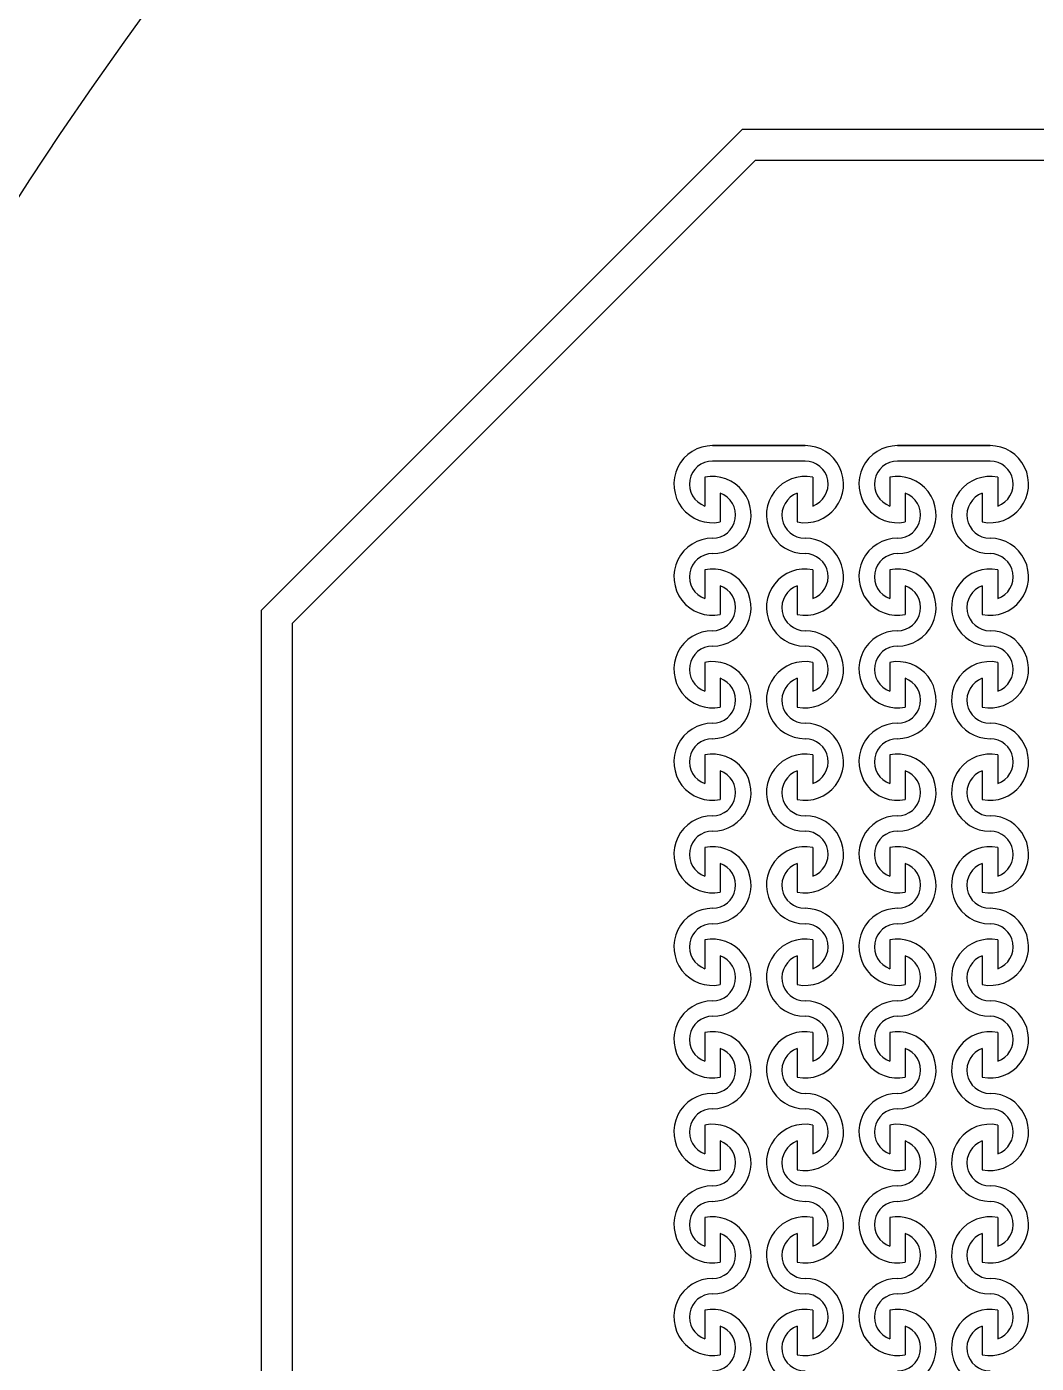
# Model space of a CAD drawing. Header units: millimetres. Extents: x 40661 to 310350, y 5158 to 133158.
# Drawn here: x 103112 to 106386, y 61221 to 65554 of the extents above; entities that cross this region are included whole.
import ezdxf

# ---------------------------------------------------------------- set-up
doc = ezdxf.new("R2010")
doc.units = ezdxf.units.MM
doc.layers.add('Clear', color=150, linetype='Continuous')

msp = doc.modelspace()

# ---------------------------------------------------------------- linework, layer by layer
for radius in [25000, 25000, 15000, 15000]:
    msp.add_circle((115660.5, 56821.1), radius)
at = {"layer": 'Clear'}
for p, q in [((105432.6, 65221.1), (103874.1, 63662.5)), ((105432.6, 65221.1), (103874.1, 63662.5)), ((128482.6, 65221.1), (105432.6, 65221.1)), ((128482.6, 65221.1), (105432.6, 65221.1)), ((105474.1, 65121.1), (103974.1, 63621.1)), ((105474.1, 65121.1), (103974.1, 63621.1)), ((128441.2, 65121.1), (105474.1, 65121.1)), ((128441.2, 65121.1), (105474.1, 65121.1)), ((105636.2, 64196.1), (105336.2, 64196.1)), ((105336.2, 64196.1), (105636.2, 64196.1)), ((105636.2, 64196.1), (105336.2, 64196.1)), ((105336.2, 64196.1), (105636.2, 64196.1)), ((106236.2, 64196.1), (105936.2, 64196.1)), ((105936.2, 64196.1), (106236.2, 64196.1)), ((106236.2, 64196.1), (105936.2, 64196.1)), ((105936.2, 64196.1), (106236.2, 64196.1)), ((105636.2, 64146.1), (105336.2, 64146.1)), ((105636.2, 64146.1), (105336.2, 64146.1)), ((106236.2, 64146.1), (105936.2, 64146.1)), ((106236.2, 64146.1), (105936.2, 64146.1)), ((105311.2, 64093.6), (105311.2, 64000.4)), ((105311.2, 64093.6), (105311.2, 64000.4)), ((105311.2, 64093.6), (105311.2, 64000.4)), ((105311.2, 64093.6), (105311.2, 64000.4)), ((105661.2, 64093.6), (105661.2, 64000.4)), ((105661.2, 64093.6), (105661.2, 64000.4)), ((105661.2, 64093.6), (105661.2, 64000.4)), ((105661.2, 64093.6), (105661.2, 64000.4)), ((105911.2, 64093.6), (105911.2, 64000.4)), ((105911.2, 64093.6), (105911.2, 64000.4)), ((105911.2, 64093.6), (105911.2, 64000.4)), ((105911.2, 64093.6), (105911.2, 64000.4)), ((106261.2, 64093.6), (106261.2, 64000.4)), ((106261.2, 64093.6), (106261.2, 64000.4)), ((106261.2, 64093.6), (106261.2, 64000.4)), ((106261.2, 64093.6), (106261.2, 64000.4)), ((105361.2, 64041.8), (105361.2, 63948.6)), ((105361.2, 64041.8), (105361.2, 63948.6)), ((105361.2, 64041.8), (105361.2, 63948.6)), ((105361.2, 64041.8), (105361.2, 63948.6)), ((105611.2, 64041.8), (105611.2, 63948.6)), ((105611.2, 64041.8), (105611.2, 63948.6)), ((105611.2, 64041.8), (105611.2, 63948.6)), ((105611.2, 64041.8), (105611.2, 63948.6)), ((105961.2, 64041.8), (105961.2, 63948.6)), ((105961.2, 64041.8), (105961.2, 63948.6)), ((105961.2, 64041.8), (105961.2, 63948.6)), ((105961.2, 64041.8), (105961.2, 63948.6)), ((106211.2, 64041.8), (106211.2, 63948.6)), ((106211.2, 64041.8), (106211.2, 63948.6)), ((106211.2, 64041.8), (106211.2, 63948.6)), ((106211.2, 64041.8), (106211.2, 63948.6)), ((105311.2, 63793.6), (105311.2, 63700.4)), ((105311.2, 63793.6), (105311.2, 63700.4)), ((105311.2, 63793.6), (105311.2, 63700.4)), ((105311.2, 63793.6), (105311.2, 63700.4)), ((105661.2, 63793.6), (105661.2, 63700.4)), ((105661.2, 63793.6), (105661.2, 63700.4)), ((105661.2, 63793.6), (105661.2, 63700.4)), ((105661.2, 63793.6), (105661.2, 63700.4)), ((105911.2, 63793.6), (105911.2, 63700.4)), ((105911.2, 63793.6), (105911.2, 63700.4)), ((105911.2, 63793.6), (105911.2, 63700.4)), ((105911.2, 63793.6), (105911.2, 63700.4)), ((106261.2, 63793.6), (106261.2, 63700.4)), ((106261.2, 63793.6), (106261.2, 63700.4)), ((106261.2, 63793.6), (106261.2, 63700.4)), ((106261.2, 63793.6), (106261.2, 63700.4)), ((105361.2, 63741.8), (105361.2, 63648.6)), ((105361.2, 63741.8), (105361.2, 63648.6)), ((105361.2, 63741.8), (105361.2, 63648.6)), ((105361.2, 63741.8), (105361.2, 63648.6)), ((105611.2, 63741.8), (105611.2, 63648.6)), ((105611.2, 63741.8), (105611.2, 63648.6)), ((105611.2, 63741.8), (105611.2, 63648.6)), ((105611.2, 63741.8), (105611.2, 63648.6)), ((105961.2, 63741.8), (105961.2, 63648.6)), ((105961.2, 63741.8), (105961.2, 63648.6)), ((105961.2, 63741.8), (105961.2, 63648.6)), ((105961.2, 63741.8), (105961.2, 63648.6)), ((106211.2, 63741.8), (106211.2, 63648.6)), ((106211.2, 63741.8), (106211.2, 63648.6)), ((106211.2, 63741.8), (106211.2, 63648.6)), ((106211.2, 63741.8), (106211.2, 63648.6)), ((103874.1, 57225.4), (103874.1, 63662.5)), ((103874.1, 57225.4), (103874.1, 63662.5)), ((103974.1, 57184), (103974.1, 63621.1)), ((103974.1, 57184), (103974.1, 63621.1)), ((105311.2, 63493.6), (105311.2, 63400.4)), ((105311.2, 63493.6), (105311.2, 63400.4)), ((105311.2, 63493.6), (105311.2, 63400.4)), ((105311.2, 63493.6), (105311.2, 63400.4)), ((105661.2, 63493.6), (105661.2, 63400.4)), ((105661.2, 63493.6), (105661.2, 63400.4)), ((105661.2, 63493.6), (105661.2, 63400.4)), ((105661.2, 63493.6), (105661.2, 63400.4)), ((105911.2, 63493.6), (105911.2, 63400.4)), ((105911.2, 63493.6), (105911.2, 63400.4)), ((105911.2, 63493.6), (105911.2, 63400.4)), ((105911.2, 63493.6), (105911.2, 63400.4)), ((106261.2, 63493.6), (106261.2, 63400.4)), ((106261.2, 63493.6), (106261.2, 63400.4)), ((106261.2, 63493.6), (106261.2, 63400.4)), ((106261.2, 63493.6), (106261.2, 63400.4)), ((105361.2, 63441.8), (105361.2, 63348.6)), ((105361.2, 63441.8), (105361.2, 63348.6)), ((105361.2, 63441.8), (105361.2, 63348.6)), ((105361.2, 63441.8), (105361.2, 63348.6)), ((105611.2, 63441.8), (105611.2, 63348.6)), ((105611.2, 63441.8), (105611.2, 63348.6)), ((105611.2, 63441.8), (105611.2, 63348.6)), ((105611.2, 63441.8), (105611.2, 63348.6)), ((105961.2, 63441.8), (105961.2, 63348.6)), ((105961.2, 63441.8), (105961.2, 63348.6)), ((105961.2, 63441.8), (105961.2, 63348.6)), ((105961.2, 63441.8), (105961.2, 63348.6)), ((106211.2, 63441.8), (106211.2, 63348.6)), ((106211.2, 63441.8), (106211.2, 63348.6)), ((106211.2, 63441.8), (106211.2, 63348.6)), ((106211.2, 63441.8), (106211.2, 63348.6)), ((105311.2, 63193.6), (105311.2, 63100.4)), ((105311.2, 63193.6), (105311.2, 63100.4)), ((105311.2, 63193.6), (105311.2, 63100.4)), ((105311.2, 63193.6), (105311.2, 63100.4)), ((105661.2, 63193.6), (105661.2, 63100.4)), ((105661.2, 63193.6), (105661.2, 63100.4)), ((105661.2, 63193.6), (105661.2, 63100.4)), ((105661.2, 63193.6), (105661.2, 63100.4)), ((105911.2, 63193.6), (105911.2, 63100.4)), ((105911.2, 63193.6), (105911.2, 63100.4)), ((105911.2, 63193.6), (105911.2, 63100.4)), ((105911.2, 63193.6), (105911.2, 63100.4)), ((106261.2, 63193.6), (106261.2, 63100.4)), ((106261.2, 63193.6), (106261.2, 63100.4)), ((106261.2, 63193.6), (106261.2, 63100.4)), ((106261.2, 63193.6), (106261.2, 63100.4)), ((105361.2, 63141.8), (105361.2, 63048.6)), ((105361.2, 63141.8), (105361.2, 63048.6)), ((105361.2, 63141.8), (105361.2, 63048.6)), ((105361.2, 63141.8), (105361.2, 63048.6)), ((105611.2, 63141.8), (105611.2, 63048.6)), ((105611.2, 63141.8), (105611.2, 63048.6)), ((105611.2, 63141.8), (105611.2, 63048.6)), ((105611.2, 63141.8), (105611.2, 63048.6)), ((105961.2, 63141.8), (105961.2, 63048.6)), ((105961.2, 63141.8), (105961.2, 63048.6)), ((105961.2, 63141.8), (105961.2, 63048.6)), ((105961.2, 63141.8), (105961.2, 63048.6)), ((106211.2, 63141.8), (106211.2, 63048.6)), ((106211.2, 63141.8), (106211.2, 63048.6)), ((106211.2, 63141.8), (106211.2, 63048.6)), ((106211.2, 63141.8), (106211.2, 63048.6)), ((105311.2, 62893.6), (105311.2, 62800.4)), ((105311.2, 62893.6), (105311.2, 62800.4)), ((105311.2, 62893.6), (105311.2, 62800.4)), ((105311.2, 62893.6), (105311.2, 62800.4)), ((105661.2, 62893.6), (105661.2, 62800.4)), ((105661.2, 62893.6), (105661.2, 62800.4)), ((105661.2, 62893.6), (105661.2, 62800.4)), ((105661.2, 62893.6), (105661.2, 62800.4)), ((105911.2, 62893.6), (105911.2, 62800.4)), ((105911.2, 62893.6), (105911.2, 62800.4)), ((105911.2, 62893.6), (105911.2, 62800.4)), ((105911.2, 62893.6), (105911.2, 62800.4)), ((106261.2, 62893.6), (106261.2, 62800.4)), ((106261.2, 62893.6), (106261.2, 62800.4)), ((106261.2, 62893.6), (106261.2, 62800.4)), ((106261.2, 62893.6), (106261.2, 62800.4)), ((105361.2, 62841.8), (105361.2, 62748.6)), ((105361.2, 62841.8), (105361.2, 62748.6)), ((105361.2, 62841.8), (105361.2, 62748.6)), ((105361.2, 62841.8), (105361.2, 62748.6)), ((105611.2, 62841.8), (105611.2, 62748.6)), ((105611.2, 62841.8), (105611.2, 62748.6)), ((105611.2, 62841.8), (105611.2, 62748.6)), ((105611.2, 62841.8), (105611.2, 62748.6)), ((105961.2, 62841.8), (105961.2, 62748.6)), ((105961.2, 62841.8), (105961.2, 62748.6)), ((105961.2, 62841.8), (105961.2, 62748.6)), ((105961.2, 62841.8), (105961.2, 62748.6)), ((106211.2, 62841.8), (106211.2, 62748.6)), ((106211.2, 62841.8), (106211.2, 62748.6)), ((106211.2, 62841.8), (106211.2, 62748.6)), ((106211.2, 62841.8), (106211.2, 62748.6)), ((105311.2, 62593.6), (105311.2, 62500.4)), ((105311.2, 62593.6), (105311.2, 62500.4)), ((105311.2, 62593.6), (105311.2, 62500.4)), ((105311.2, 62593.6), (105311.2, 62500.4)), ((105661.2, 62593.6), (105661.2, 62500.4)), ((105661.2, 62593.6), (105661.2, 62500.4)), ((105661.2, 62593.6), (105661.2, 62500.4)), ((105661.2, 62593.6), (105661.2, 62500.4)), ((105911.2, 62593.6), (105911.2, 62500.4)), ((105911.2, 62593.6), (105911.2, 62500.4)), ((105911.2, 62593.6), (105911.2, 62500.4)), ((105911.2, 62593.6), (105911.2, 62500.4)), ((106261.2, 62593.6), (106261.2, 62500.4)), ((106261.2, 62593.6), (106261.2, 62500.4)), ((106261.2, 62593.6), (106261.2, 62500.4)), ((106261.2, 62593.6), (106261.2, 62500.4)), ((105361.2, 62541.8), (105361.2, 62448.6)), ((105361.2, 62541.8), (105361.2, 62448.6)), ((105361.2, 62541.8), (105361.2, 62448.6)), ((105361.2, 62541.8), (105361.2, 62448.6)), ((105611.2, 62541.8), (105611.2, 62448.6)), ((105611.2, 62541.8), (105611.2, 62448.6)), ((105611.2, 62541.8), (105611.2, 62448.6)), ((105611.2, 62541.8), (105611.2, 62448.6)), ((105961.2, 62541.8), (105961.2, 62448.6)), ((105961.2, 62541.8), (105961.2, 62448.6)), ((105961.2, 62541.8), (105961.2, 62448.6)), ((105961.2, 62541.8), (105961.2, 62448.6)), ((106211.2, 62541.8), (106211.2, 62448.6)), ((106211.2, 62541.8), (106211.2, 62448.6)), ((106211.2, 62541.8), (106211.2, 62448.6)), ((106211.2, 62541.8), (106211.2, 62448.6)), ((105311.2, 62293.6), (105311.2, 62200.4)), ((105311.2, 62293.6), (105311.2, 62200.4)), ((105311.2, 62293.6), (105311.2, 62200.4)), ((105311.2, 62293.6), (105311.2, 62200.4)), ((105661.2, 62293.6), (105661.2, 62200.4)), ((105661.2, 62293.6), (105661.2, 62200.4)), ((105661.2, 62293.6), (105661.2, 62200.4)), ((105661.2, 62293.6), (105661.2, 62200.4)), ((105911.2, 62293.6), (105911.2, 62200.4)), ((105911.2, 62293.6), (105911.2, 62200.4)), ((105911.2, 62293.6), (105911.2, 62200.4)), ((105911.2, 62293.6), (105911.2, 62200.4)), ((106261.2, 62293.6), (106261.2, 62200.4)), ((106261.2, 62293.6), (106261.2, 62200.4)), ((106261.2, 62293.6), (106261.2, 62200.4)), ((106261.2, 62293.6), (106261.2, 62200.4)), ((105361.2, 62241.8), (105361.2, 62148.6)), ((105361.2, 62241.8), (105361.2, 62148.6)), ((105361.2, 62241.8), (105361.2, 62148.6)), ((105361.2, 62241.8), (105361.2, 62148.6)), ((105611.2, 62241.8), (105611.2, 62148.6)), ((105611.2, 62241.8), (105611.2, 62148.6)), ((105611.2, 62241.8), (105611.2, 62148.6)), ((105611.2, 62241.8), (105611.2, 62148.6)), ((105961.2, 62241.8), (105961.2, 62148.6)), ((105961.2, 62241.8), (105961.2, 62148.6)), ((105961.2, 62241.8), (105961.2, 62148.6)), ((105961.2, 62241.8), (105961.2, 62148.6)), ((106211.2, 62241.8), (106211.2, 62148.6)), ((106211.2, 62241.8), (106211.2, 62148.6)), ((106211.2, 62241.8), (106211.2, 62148.6)), ((106211.2, 62241.8), (106211.2, 62148.6)), ((105311.2, 61993.6), (105311.2, 61900.4)), ((105311.2, 61993.6), (105311.2, 61900.4)), ((105311.2, 61993.6), (105311.2, 61900.4)), ((105311.2, 61993.6), (105311.2, 61900.4)), ((105661.2, 61993.6), (105661.2, 61900.4)), ((105661.2, 61993.6), (105661.2, 61900.4)), ((105661.2, 61993.6), (105661.2, 61900.4)), ((105661.2, 61993.6), (105661.2, 61900.4)), ((105911.2, 61993.6), (105911.2, 61900.4)), ((105911.2, 61993.6), (105911.2, 61900.4)), ((105911.2, 61993.6), (105911.2, 61900.4)), ((105911.2, 61993.6), (105911.2, 61900.4)), ((106261.2, 61993.6), (106261.2, 61900.4)), ((106261.2, 61993.6), (106261.2, 61900.4)), ((106261.2, 61993.6), (106261.2, 61900.4)), ((106261.2, 61993.6), (106261.2, 61900.4)), ((105361.2, 61941.8), (105361.2, 61848.6)), ((105361.2, 61941.8), (105361.2, 61848.6)), ((105361.2, 61941.8), (105361.2, 61848.6)), ((105361.2, 61941.8), (105361.2, 61848.6)), ((105611.2, 61941.8), (105611.2, 61848.6)), ((105611.2, 61941.8), (105611.2, 61848.6)), ((105611.2, 61941.8), (105611.2, 61848.6)), ((105611.2, 61941.8), (105611.2, 61848.6)), ((105961.2, 61941.8), (105961.2, 61848.6)), ((105961.2, 61941.8), (105961.2, 61848.6)), ((105961.2, 61941.8), (105961.2, 61848.6)), ((105961.2, 61941.8), (105961.2, 61848.6)), ((106211.2, 61941.8), (106211.2, 61848.6)), ((106211.2, 61941.8), (106211.2, 61848.6)), ((106211.2, 61941.8), (106211.2, 61848.6)), ((106211.2, 61941.8), (106211.2, 61848.6)), ((105311.2, 61693.6), (105311.2, 61600.4)), ((105311.2, 61693.6), (105311.2, 61600.4)), ((105311.2, 61693.6), (105311.2, 61600.4)), ((105311.2, 61693.6), (105311.2, 61600.4)), ((105661.2, 61693.6), (105661.2, 61600.4)), ((105661.2, 61693.6), (105661.2, 61600.4)), ((105661.2, 61693.6), (105661.2, 61600.4)), ((105661.2, 61693.6), (105661.2, 61600.4)), ((105911.2, 61693.6), (105911.2, 61600.4)), ((105911.2, 61693.6), (105911.2, 61600.4)), ((105911.2, 61693.6), (105911.2, 61600.4)), ((105911.2, 61693.6), (105911.2, 61600.4)), ((106261.2, 61693.6), (106261.2, 61600.4)), ((106261.2, 61693.6), (106261.2, 61600.4)), ((106261.2, 61693.6), (106261.2, 61600.4)), ((106261.2, 61693.6), (106261.2, 61600.4)), ((105361.2, 61641.8), (105361.2, 61548.6)), ((105361.2, 61641.8), (105361.2, 61548.6)), ((105361.2, 61641.8), (105361.2, 61548.6)), ((105361.2, 61641.8), (105361.2, 61548.6)), ((105611.2, 61641.8), (105611.2, 61548.6)), ((105611.2, 61641.8), (105611.2, 61548.6)), ((105611.2, 61641.8), (105611.2, 61548.6)), ((105611.2, 61641.8), (105611.2, 61548.6)), ((105961.2, 61641.8), (105961.2, 61548.6)), ((105961.2, 61641.8), (105961.2, 61548.6)), ((105961.2, 61641.8), (105961.2, 61548.6)), ((105961.2, 61641.8), (105961.2, 61548.6)), ((106211.2, 61641.8), (106211.2, 61548.6)), ((106211.2, 61641.8), (106211.2, 61548.6)), ((106211.2, 61641.8), (106211.2, 61548.6)), ((106211.2, 61641.8), (106211.2, 61548.6)), ((105311.2, 61393.6), (105311.2, 61300.4)), ((105311.2, 61393.6), (105311.2, 61300.4)), ((105311.2, 61393.6), (105311.2, 61300.4)), ((105311.2, 61393.6), (105311.2, 61300.4)), ((105661.2, 61393.6), (105661.2, 61300.4)), ((105661.2, 61393.6), (105661.2, 61300.4)), ((105661.2, 61393.6), (105661.2, 61300.4)), ((105661.2, 61393.6), (105661.2, 61300.4)), ((105911.2, 61393.6), (105911.2, 61300.4)), ((105911.2, 61393.6), (105911.2, 61300.4)), ((105911.2, 61393.6), (105911.2, 61300.4)), ((105911.2, 61393.6), (105911.2, 61300.4)), ((106261.2, 61393.6), (106261.2, 61300.4)), ((106261.2, 61393.6), (106261.2, 61300.4)), ((106261.2, 61393.6), (106261.2, 61300.4)), ((106261.2, 61393.6), (106261.2, 61300.4)), ((105361.2, 61341.8), (105361.2, 61248.6)), ((105361.2, 61341.8), (105361.2, 61248.6)), ((105361.2, 61341.8), (105361.2, 61248.6)), ((105361.2, 61341.8), (105361.2, 61248.6)), ((105611.2, 61341.8), (105611.2, 61248.6)), ((105611.2, 61341.8), (105611.2, 61248.6)), ((105611.2, 61341.8), (105611.2, 61248.6)), ((105611.2, 61341.8), (105611.2, 61248.6)), ((105961.2, 61341.8), (105961.2, 61248.6)), ((105961.2, 61341.8), (105961.2, 61248.6)), ((105961.2, 61341.8), (105961.2, 61248.6)), ((105961.2, 61341.8), (105961.2, 61248.6)), ((106211.2, 61341.8), (106211.2, 61248.6)), ((106211.2, 61341.8), (106211.2, 61248.6)), ((106211.2, 61341.8), (106211.2, 61248.6)), ((106211.2, 61341.8), (106211.2, 61248.6))]:
    msp.add_line(p, q, dxfattribs=at)
for centre, radius, start, end in [((105336.2, 64071.1), 125, 90, 281.537), ((105336.2, 64071.1), 125, 90, 281.537), ((105636.2, 64071.1), 125, 258.463, 90), ((105636.2, 64071.1), 125, 258.463, 90), ((105936.2, 64071.1), 125, 90, 281.537), ((105936.2, 64071.1), 125, 90, 281.537), ((106236.2, 64071.1), 125, 258.463, 90), ((106236.2, 64071.1), 125, 258.463, 90), ((105336.2, 64071.1), 75, 90, 250.5288), ((105336.2, 64071.1), 75, 90, 250.5288), ((105636.2, 64071.1), 75, 289.4712, 90), ((105636.2, 64071.1), 75, 289.4712, 90), ((105936.2, 64071.1), 75, 90, 250.5288), ((105936.2, 64071.1), 75, 90, 250.5288), ((106236.2, 64071.1), 75, 289.4712, 90), ((106236.2, 64071.1), 75, 289.4712, 90), ((105336.2, 63971.1), 125, 270, 101.537), ((105336.2, 63971.1), 125, 270, 101.537), ((105636.2, 63971.1), 125, 78.463, 270), ((105636.2, 63971.1), 125, 78.463, 270), ((105936.2, 63971.1), 125, 270, 101.537), ((105936.2, 63971.1), 125, 270, 101.537), ((106236.2, 63971.1), 125, 78.463, 270), ((106236.2, 63971.1), 125, 78.463, 270), ((105336.2, 63971.1), 75, 270, 70.5288), ((105336.2, 63971.1), 75, 270, 70.5288), ((105636.2, 63971.1), 75, 109.4712, 270), ((105636.2, 63971.1), 75, 109.4712, 270), ((105936.2, 63971.1), 75, 270, 70.5288), ((105936.2, 63971.1), 75, 270, 70.5288), ((106236.2, 63971.1), 75, 109.4712, 270), ((106236.2, 63971.1), 75, 109.4712, 270), ((105336.2, 63771.1), 125, 90, 281.537), ((105336.2, 63771.1), 125, 90, 281.537), ((105636.2, 63771.1), 125, 258.463, 90), ((105636.2, 63771.1), 125, 258.463, 90), ((105936.2, 63771.1), 125, 90, 281.537), ((105936.2, 63771.1), 125, 90, 281.537), ((106236.2, 63771.1), 125, 258.463, 90), ((106236.2, 63771.1), 125, 258.463, 90), ((105336.2, 63771.1), 75, 90, 250.5288), ((105336.2, 63771.1), 75, 90, 250.5288), ((105636.2, 63771.1), 75, 289.4712, 90), ((105636.2, 63771.1), 75, 289.4712, 90), ((105936.2, 63771.1), 75, 90, 250.5288), ((105936.2, 63771.1), 75, 90, 250.5288), ((106236.2, 63771.1), 75, 289.4712, 90), ((106236.2, 63771.1), 75, 289.4712, 90), ((105336.2, 63671.1), 125, 270, 101.537), ((105336.2, 63671.1), 125, 270, 101.537), ((105636.2, 63671.1), 125, 78.463, 270), ((105636.2, 63671.1), 125, 78.463, 270), ((105936.2, 63671.1), 125, 270, 101.537), ((105936.2, 63671.1), 125, 270, 101.537), ((106236.2, 63671.1), 125, 78.463, 270), ((106236.2, 63671.1), 125, 78.463, 270), ((105336.2, 63671.1), 75, 270, 70.5288), ((105336.2, 63671.1), 75, 270, 70.5288), ((105636.2, 63671.1), 75, 109.4712, 270), ((105636.2, 63671.1), 75, 109.4712, 270), ((105936.2, 63671.1), 75, 270, 70.5288), ((105936.2, 63671.1), 75, 270, 70.5288), ((106236.2, 63671.1), 75, 109.4712, 270), ((106236.2, 63671.1), 75, 109.4712, 270), ((105336.2, 63471.1), 125, 90, 281.537), ((105336.2, 63471.1), 125, 90, 281.537), ((105636.2, 63471.1), 125, 258.463, 90), ((105636.2, 63471.1), 125, 258.463, 90), ((105936.2, 63471.1), 125, 90, 281.537), ((105936.2, 63471.1), 125, 90, 281.537), ((106236.2, 63471.1), 125, 258.463, 90), ((106236.2, 63471.1), 125, 258.463, 90), ((105336.2, 63471.1), 75, 90, 250.5288), ((105336.2, 63471.1), 75, 90, 250.5288), ((105636.2, 63471.1), 75, 289.4712, 90), ((105636.2, 63471.1), 75, 289.4712, 90), ((105936.2, 63471.1), 75, 90, 250.5288), ((105936.2, 63471.1), 75, 90, 250.5288), ((106236.2, 63471.1), 75, 289.4712, 90), ((106236.2, 63471.1), 75, 289.4712, 90), ((105336.2, 63371.1), 125, 270, 101.537), ((105336.2, 63371.1), 125, 270, 101.537), ((105636.2, 63371.1), 125, 78.463, 270), ((105636.2, 63371.1), 125, 78.463, 270), ((105936.2, 63371.1), 125, 270, 101.537), ((105936.2, 63371.1), 125, 270, 101.537), ((106236.2, 63371.1), 125, 78.463, 270), ((106236.2, 63371.1), 125, 78.463, 270), ((105336.2, 63371.1), 75, 270, 70.5288), ((105336.2, 63371.1), 75, 270, 70.5288), ((105636.2, 63371.1), 75, 109.4712, 270), ((105636.2, 63371.1), 75, 109.4712, 270), ((105936.2, 63371.1), 75, 270, 70.5288), ((105936.2, 63371.1), 75, 270, 70.5288), ((106236.2, 63371.1), 75, 109.4712, 270), ((106236.2, 63371.1), 75, 109.4712, 270), ((105336.2, 63171.1), 125, 90, 281.537), ((105336.2, 63171.1), 125, 90, 281.537), ((105636.2, 63171.1), 125, 258.463, 90), ((105636.2, 63171.1), 125, 258.463, 90), ((105936.2, 63171.1), 125, 90, 281.537), ((105936.2, 63171.1), 125, 90, 281.537), ((106236.2, 63171.1), 125, 258.463, 90), ((106236.2, 63171.1), 125, 258.463, 90), ((105336.2, 63171.1), 75, 90, 250.5288), ((105336.2, 63171.1), 75, 90, 250.5288), ((105636.2, 63171.1), 75, 289.4712, 90), ((105636.2, 63171.1), 75, 289.4712, 90), ((105936.2, 63171.1), 75, 90, 250.5288), ((105936.2, 63171.1), 75, 90, 250.5288), ((106236.2, 63171.1), 75, 289.4712, 90), ((106236.2, 63171.1), 75, 289.4712, 90), ((105336.2, 63071.1), 125, 270, 101.537), ((105336.2, 63071.1), 125, 270, 101.537), ((105636.2, 63071.1), 125, 78.463, 270), ((105636.2, 63071.1), 125, 78.463, 270), ((105936.2, 63071.1), 125, 270, 101.537), ((105936.2, 63071.1), 125, 270, 101.537), ((106236.2, 63071.1), 125, 78.463, 270), ((106236.2, 63071.1), 125, 78.463, 270), ((105336.2, 63071.1), 75, 270, 70.5288), ((105336.2, 63071.1), 75, 270, 70.5288), ((105636.2, 63071.1), 75, 109.4712, 270), ((105636.2, 63071.1), 75, 109.4712, 270), ((105936.2, 63071.1), 75, 270, 70.5288), ((105936.2, 63071.1), 75, 270, 70.5288), ((106236.2, 63071.1), 75, 109.4712, 270), ((106236.2, 63071.1), 75, 109.4712, 270), ((105336.2, 62871.1), 125, 90, 281.537), ((105336.2, 62871.1), 125, 90, 281.537), ((105636.2, 62871.1), 125, 258.463, 90), ((105636.2, 62871.1), 125, 258.463, 90), ((105936.2, 62871.1), 125, 90, 281.537), ((105936.2, 62871.1), 125, 90, 281.537), ((106236.2, 62871.1), 125, 258.463, 90), ((106236.2, 62871.1), 125, 258.463, 90), ((105336.2, 62871.1), 75, 90, 250.5288), ((105336.2, 62871.1), 75, 90, 250.5288), ((105636.2, 62871.1), 75, 289.4712, 90), ((105636.2, 62871.1), 75, 289.4712, 90), ((105936.2, 62871.1), 75, 90, 250.5288), ((105936.2, 62871.1), 75, 90, 250.5288), ((106236.2, 62871.1), 75, 289.4712, 90), ((106236.2, 62871.1), 75, 289.4712, 90), ((105336.2, 62771.1), 125, 270, 101.537), ((105336.2, 62771.1), 125, 270, 101.537), ((105636.2, 62771.1), 125, 78.463, 270), ((105636.2, 62771.1), 125, 78.463, 270), ((105936.2, 62771.1), 125, 270, 101.537), ((105936.2, 62771.1), 125, 270, 101.537), ((106236.2, 62771.1), 125, 78.463, 270), ((106236.2, 62771.1), 125, 78.463, 270), ((105336.2, 62771.1), 75, 270, 70.5288), ((105336.2, 62771.1), 75, 270, 70.5288), ((105636.2, 62771.1), 75, 109.4712, 270), ((105636.2, 62771.1), 75, 109.4712, 270), ((105936.2, 62771.1), 75, 270, 70.5288), ((105936.2, 62771.1), 75, 270, 70.5288), ((106236.2, 62771.1), 75, 109.4712, 270), ((106236.2, 62771.1), 75, 109.4712, 270), ((105336.2, 62571.1), 125, 90, 281.537), ((105336.2, 62571.1), 125, 90, 281.537), ((105636.2, 62571.1), 125, 258.463, 90), ((105636.2, 62571.1), 125, 258.463, 90), ((105936.2, 62571.1), 125, 90, 281.537), ((105936.2, 62571.1), 125, 90, 281.537), ((106236.2, 62571.1), 125, 258.463, 90), ((106236.2, 62571.1), 125, 258.463, 90), ((105336.2, 62571.1), 75, 90, 250.5288), ((105336.2, 62571.1), 75, 90, 250.5288), ((105636.2, 62571.1), 75, 289.4712, 90), ((105636.2, 62571.1), 75, 289.4712, 90), ((105936.2, 62571.1), 75, 90, 250.5288), ((105936.2, 62571.1), 75, 90, 250.5288), ((106236.2, 62571.1), 75, 289.4712, 90), ((106236.2, 62571.1), 75, 289.4712, 90), ((105336.2, 62471.1), 125, 270, 101.537), ((105336.2, 62471.1), 125, 270, 101.537), ((105636.2, 62471.1), 125, 78.463, 270), ((105636.2, 62471.1), 125, 78.463, 270), ((105936.2, 62471.1), 125, 270, 101.537), ((105936.2, 62471.1), 125, 270, 101.537), ((106236.2, 62471.1), 125, 78.463, 270), ((106236.2, 62471.1), 125, 78.463, 270), ((105336.2, 62471.1), 75, 270, 70.5288), ((105336.2, 62471.1), 75, 270, 70.5288), ((105636.2, 62471.1), 75, 109.4712, 270), ((105636.2, 62471.1), 75, 109.4712, 270), ((105936.2, 62471.1), 75, 270, 70.5288), ((105936.2, 62471.1), 75, 270, 70.5288), ((106236.2, 62471.1), 75, 109.4712, 270), ((106236.2, 62471.1), 75, 109.4712, 270), ((105336.2, 62271.1), 125, 90, 281.537), ((105336.2, 62271.1), 125, 90, 281.537), ((105636.2, 62271.1), 125, 258.463, 90), ((105636.2, 62271.1), 125, 258.463, 90), ((105936.2, 62271.1), 125, 90, 281.537), ((105936.2, 62271.1), 125, 90, 281.537), ((106236.2, 62271.1), 125, 258.463, 90), ((106236.2, 62271.1), 125, 258.463, 90), ((105336.2, 62271.1), 75, 90, 250.5288), ((105336.2, 62271.1), 75, 90, 250.5288), ((105636.2, 62271.1), 75, 289.4712, 90), ((105636.2, 62271.1), 75, 289.4712, 90), ((105936.2, 62271.1), 75, 90, 250.5288), ((105936.2, 62271.1), 75, 90, 250.5288), ((106236.2, 62271.1), 75, 289.4712, 90), ((106236.2, 62271.1), 75, 289.4712, 90), ((105336.2, 62171.1), 125, 270, 101.537), ((105336.2, 62171.1), 125, 270, 101.537), ((105636.2, 62171.1), 125, 78.463, 270), ((105636.2, 62171.1), 125, 78.463, 270), ((105936.2, 62171.1), 125, 270, 101.537), ((105936.2, 62171.1), 125, 270, 101.537), ((106236.2, 62171.1), 125, 78.463, 270), ((106236.2, 62171.1), 125, 78.463, 270), ((105336.2, 62171.1), 75, 270, 70.5288), ((105336.2, 62171.1), 75, 270, 70.5288), ((105636.2, 62171.1), 75, 109.4712, 270), ((105636.2, 62171.1), 75, 109.4712, 270), ((105936.2, 62171.1), 75, 270, 70.5288), ((105936.2, 62171.1), 75, 270, 70.5288), ((106236.2, 62171.1), 75, 109.4712, 270), ((106236.2, 62171.1), 75, 109.4712, 270), ((105336.2, 61971.1), 125, 90, 281.537), ((105336.2, 61971.1), 125, 90, 281.537), ((105636.2, 61971.1), 125, 258.463, 90), ((105636.2, 61971.1), 125, 258.463, 90), ((105936.2, 61971.1), 125, 90, 281.537), ((105936.2, 61971.1), 125, 90, 281.537), ((106236.2, 61971.1), 125, 258.463, 90), ((106236.2, 61971.1), 125, 258.463, 90), ((105336.2, 61971.1), 75, 90, 250.5288), ((105336.2, 61971.1), 75, 90, 250.5288), ((105636.2, 61971.1), 75, 289.4712, 90), ((105636.2, 61971.1), 75, 289.4712, 90), ((105936.2, 61971.1), 75, 90, 250.5288), ((105936.2, 61971.1), 75, 90, 250.5288), ((106236.2, 61971.1), 75, 289.4712, 90), ((106236.2, 61971.1), 75, 289.4712, 90), ((105336.2, 61871.1), 125, 270, 101.537), ((105336.2, 61871.1), 125, 270, 101.537), ((105636.2, 61871.1), 125, 78.463, 270), ((105636.2, 61871.1), 125, 78.463, 270), ((105936.2, 61871.1), 125, 270, 101.537), ((105936.2, 61871.1), 125, 270, 101.537), ((106236.2, 61871.1), 125, 78.463, 270), ((106236.2, 61871.1), 125, 78.463, 270), ((105336.2, 61871.1), 75, 270, 70.5288), ((105336.2, 61871.1), 75, 270, 70.5288), ((105636.2, 61871.1), 75, 109.4712, 270), ((105636.2, 61871.1), 75, 109.4712, 270), ((105936.2, 61871.1), 75, 270, 70.5288), ((105936.2, 61871.1), 75, 270, 70.5288), ((106236.2, 61871.1), 75, 109.4712, 270), ((106236.2, 61871.1), 75, 109.4712, 270), ((105336.2, 61671.1), 125, 90, 281.537), ((105336.2, 61671.1), 125, 90, 281.537), ((105636.2, 61671.1), 125, 258.463, 90), ((105636.2, 61671.1), 125, 258.463, 90), ((105936.2, 61671.1), 125, 90, 281.537), ((105936.2, 61671.1), 125, 90, 281.537), ((106236.2, 61671.1), 125, 258.463, 90), ((106236.2, 61671.1), 125, 258.463, 90), ((105336.2, 61671.1), 75, 90, 250.5288), ((105336.2, 61671.1), 75, 90, 250.5288), ((105636.2, 61671.1), 75, 289.4712, 90), ((105636.2, 61671.1), 75, 289.4712, 90), ((105936.2, 61671.1), 75, 90, 250.5288), ((105936.2, 61671.1), 75, 90, 250.5288), ((106236.2, 61671.1), 75, 289.4712, 90), ((106236.2, 61671.1), 75, 289.4712, 90), ((105336.2, 61571.1), 125, 270, 101.537), ((105336.2, 61571.1), 125, 270, 101.537), ((105636.2, 61571.1), 125, 78.463, 270), ((105636.2, 61571.1), 125, 78.463, 270), ((105936.2, 61571.1), 125, 270, 101.537), ((105936.2, 61571.1), 125, 270, 101.537), ((106236.2, 61571.1), 125, 78.463, 270), ((106236.2, 61571.1), 125, 78.463, 270), ((105336.2, 61571.1), 75, 270, 70.5288), ((105336.2, 61571.1), 75, 270, 70.5288), ((105636.2, 61571.1), 75, 109.4712, 270), ((105636.2, 61571.1), 75, 109.4712, 270), ((105936.2, 61571.1), 75, 270, 70.5288), ((105936.2, 61571.1), 75, 270, 70.5288), ((106236.2, 61571.1), 75, 109.4712, 270), ((106236.2, 61571.1), 75, 109.4712, 270), ((105336.2, 61371.1), 125, 90, 281.537), ((105336.2, 61371.1), 125, 90, 281.537), ((105636.2, 61371.1), 125, 258.463, 90), ((105636.2, 61371.1), 125, 258.463, 90), ((105936.2, 61371.1), 125, 90, 281.537), ((105936.2, 61371.1), 125, 90, 281.537), ((106236.2, 61371.1), 125, 258.463, 90), ((106236.2, 61371.1), 125, 258.463, 90), ((105336.2, 61371.1), 75, 90, 250.5288), ((105336.2, 61371.1), 75, 90, 250.5288), ((105636.2, 61371.1), 75, 289.4712, 90), ((105636.2, 61371.1), 75, 289.4712, 90), ((105936.2, 61371.1), 75, 90, 250.5288), ((105936.2, 61371.1), 75, 90, 250.5288), ((106236.2, 61371.1), 75, 289.4712, 90), ((106236.2, 61371.1), 75, 289.4712, 90), ((105336.2, 61271.1), 125, 270, 101.537), ((105336.2, 61271.1), 125, 270, 101.537), ((105636.2, 61271.1), 125, 78.463, 270), ((105636.2, 61271.1), 125, 78.463, 270), ((105936.2, 61271.1), 125, 270, 101.537), ((105936.2, 61271.1), 125, 270, 101.537), ((106236.2, 61271.1), 125, 78.463, 270), ((106236.2, 61271.1), 125, 78.463, 270), ((105336.2, 61271.1), 75, 270, 70.5288), ((105336.2, 61271.1), 75, 270, 70.5288), ((105636.2, 61271.1), 75, 109.4712, 270), ((105636.2, 61271.1), 75, 109.4712, 270), ((105936.2, 61271.1), 75, 270, 70.5288), ((105936.2, 61271.1), 75, 270, 70.5288), ((106236.2, 61271.1), 75, 109.4712, 270), ((106236.2, 61271.1), 75, 109.4712, 270)]:
    msp.add_arc(centre, radius, start, end, dxfattribs=at)

doc.saveas('drawing.dxf')
